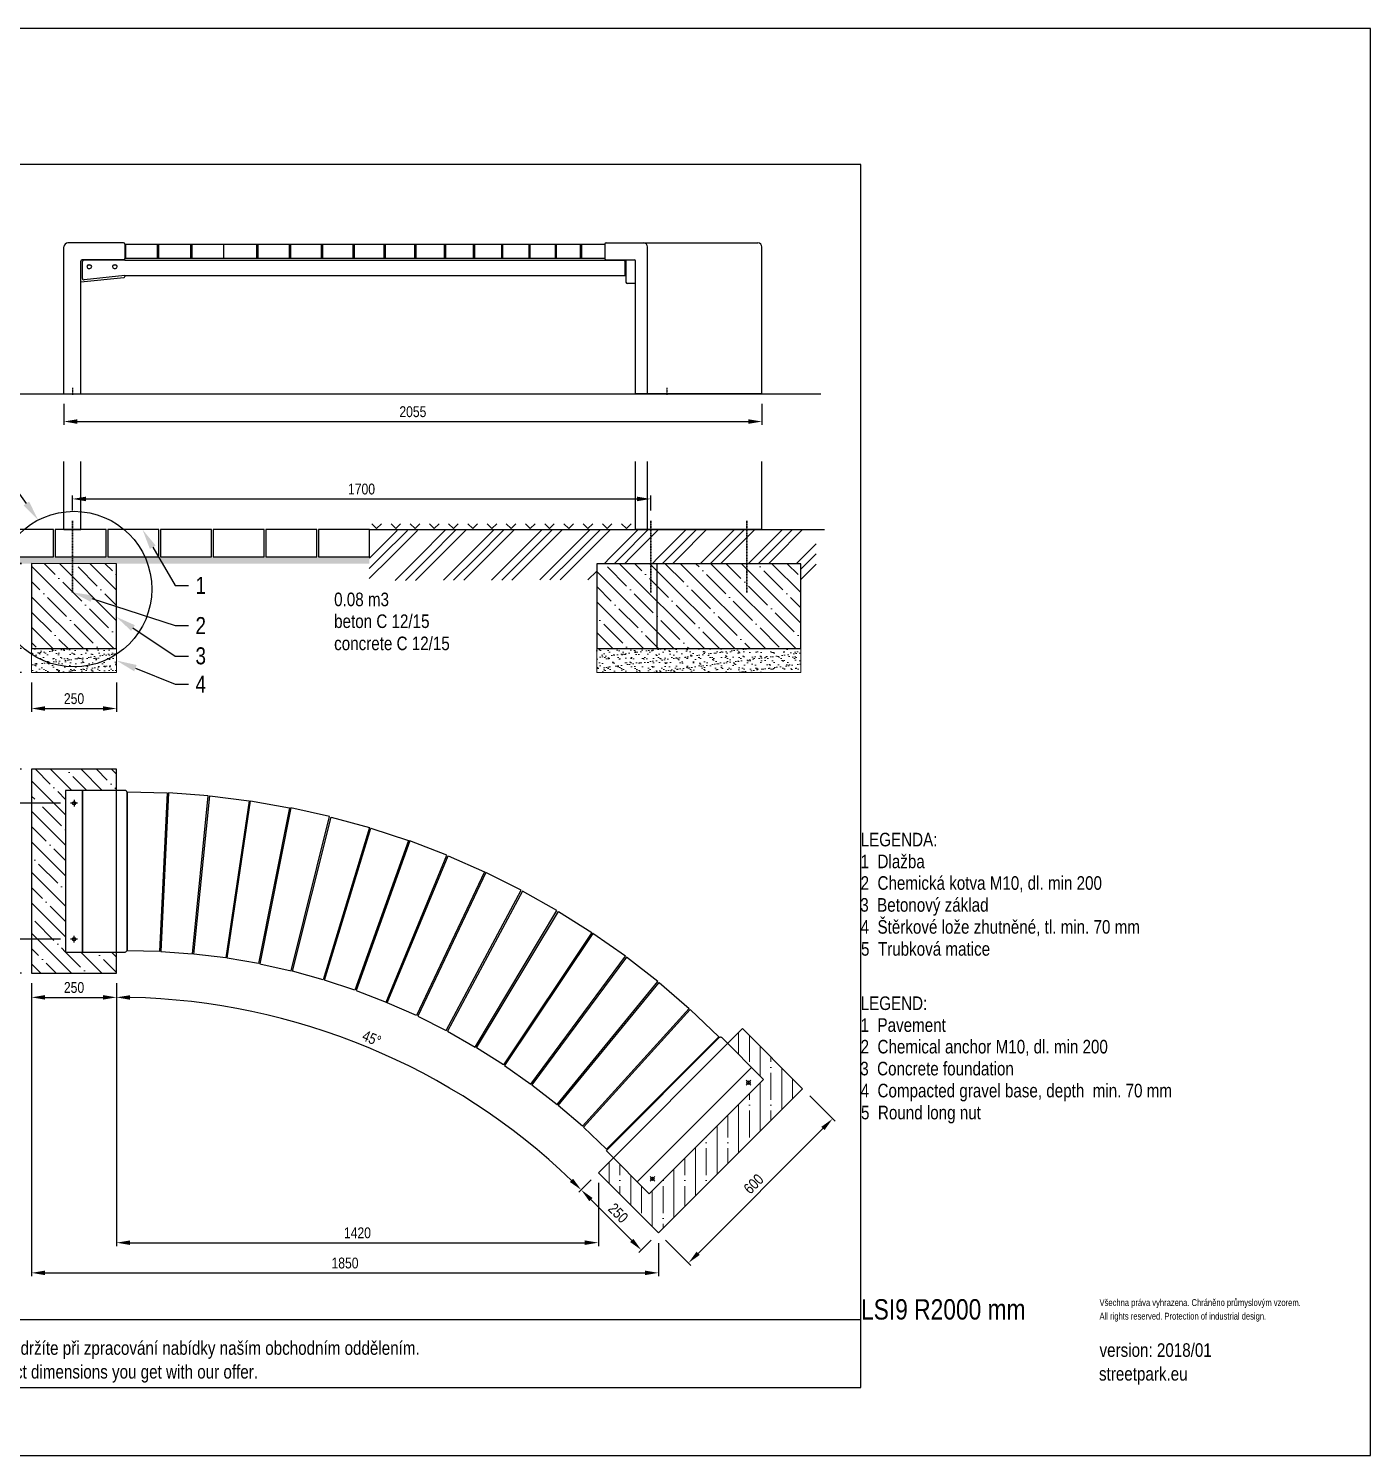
# Model space of a CAD drawing. Header units: millimetres. Extents: x 5064 to 11004, y 3085 to 7285.
# Drawn here: x 7053 to 11004, y 3085 to 7285 of the extents above; entities that cross this region are included whole.
import ezdxf
from ezdxf import colors
from ezdxf.entities.mleader import LeaderData, LeaderLine
from ezdxf.lldxf.tags import DXFTag
from ezdxf.math import Vec2, Vec3

# ---------------------------------------------------------------- set-up
doc = ezdxf.new("R2010")
doc.units = ezdxf.units.MM
doc.header["$LTSCALE"] = 0.3
doc.linetypes.add('DashDot', pattern=[15, 9, -3, 0, -3])
doc.layers.add('Nekreslit', color=6, linetype='Continuous', plot=False)
doc.layers.add('SRAFY', color=251, linetype='Continuous', lineweight=13)
doc.styles.add('SEACAD_Arial', font='arial.ttf', dxfattribs={"width": 0.8})
tags = doc.linetypes.add('CENTER2', pattern=[28.575, 19.05, -3.175, 3.175, -3.175]).pattern_tags.tags
tags[10:11] = [DXFTag(74, 4), DXFTag(75, 0), DXFTag(340, '0'), DXFTag(46, 0.0), DXFTag(50, 0.0), DXFTag(44, 0.0), DXFTag(45, 0.0)]
tags[8:9] = [DXFTag(74, 4), DXFTag(75, 0), DXFTag(340, '0'), DXFTag(46, 0.0), DXFTag(50, 0.0), DXFTag(44, 0.0), DXFTag(45, 0.0)]
tags[6:7] = [DXFTag(74, 4), DXFTag(75, 0), DXFTag(340, '0'), DXFTag(46, 0.0), DXFTag(50, 0.0), DXFTag(44, 0.0), DXFTag(45, 0.0)]
tags[4:5] = [DXFTag(74, 4), DXFTag(75, 0), DXFTag(340, '0'), DXFTag(46, 0.0), DXFTag(50, 0.0), DXFTag(44, 0.0), DXFTag(45, 0.0)]
tags = doc.linetypes.add('HIDDEN2', pattern=[4.7625, 3.175, -1.5875]).pattern_tags.tags
tags[6:7] = [DXFTag(74, 4), DXFTag(75, 0), DXFTag(340, '0'), DXFTag(46, 0.0), DXFTag(50, 0.0), DXFTag(44, 0.0), DXFTag(45, 0.0)]
tags[4:5] = [DXFTag(74, 4), DXFTag(75, 0), DXFTag(340, '0'), DXFTag(46, 0.0), DXFTag(50, 0.0), DXFTag(44, 0.0), DXFTag(45, 0.0)]
doc.dimstyles.new('ISO-25', dxfattribs={"dimtxt": 1.6, "dimasz": 2, "dimexe": 0.5, "dimexo": 1.5, "dimtad": 1, "dimdec": 0, "dimtxsty": 'SEACAD_Arial', "dimcen": 2, "dimadec": 0, "dimazin": 0, "dimtfac": 1, "dimtdec": 0, "dimtmove": 0, "dimatfit": 3, "dimfxl": 1, "dimarcsym": 0})
pattern_1 = [(37.5, (441.466, 200), (-0.800016, 24.47066), [0, -19.304, 0, -21.59, 0, -20.6375]), (7.5, (441.466, 200), (22.47616, 35.84126), [0, -10.414, 0, -17.399, 0, -6.6675]), (327.5, (425.845, 200), (39.54962, 0.07186), [0, -6.35, 0, -22.86, 0, -29.845]), (317.5, (425.845, 200), (38.17782, 11.14647), [0, -3.175, 0, -14.986, 0, -17.145])]

# ---------------------------------------------------------------- blocks, each defined once
blk = doc.blocks.new('*D138')
at = {"color": 0, "lineweight": -2, "transparency": 16777216}
for p, q in [((7182.4, 5866.5), (7182.4, 5910.7)), ((7222.4, 5900.7), (8845.3, 5900.7)), ((8885.3, 5866.5), (8885.3, 5910.7))]:
    blk.add_line(p, q, dxfattribs=at)
at = {"color": 0, "transparency": 16777216}
for points in [[(7222.4, 5907.4), (7222.4, 5894), (7182.4, 5900.7)], [(8845.3, 5907.4), (8845.3, 5894), (8885.3, 5900.7)]]:
    blk.add_solid(points, dxfattribs=at)
at = {"layer": 'Defpoints', "color": 0, "transparency": 16777216}
for p in [(8885.3, 5900.7), (7182.4, 5836.5), (8885.3, 5836.5)]:
    blk.add_point(p, dxfattribs=at)
at = {"color": 0, "transparency": 16777216, "insert": (8033.8, 5929.6), "char_height": 32, "attachment_point": 5, "style": 'SEACAD_Arial'}
blk.add_mtext('1700', dxfattribs=at)
blk = doc.blocks.new('*D136')
at = {"color": 0, "lineweight": -2, "transparency": 16777216}
for p, q in [((7032.4, 5710.1), (6810.3, 5710.1)), ((6820.3, 5670.1), (6820.3, 5500.1)), ((7032.4, 5460.1), (6810.3, 5460.1))]:
    blk.add_line(p, q, dxfattribs=at)
at = {"color": 0, "transparency": 16777216}
for points in [[(6813.7, 5670.1), (6827, 5670.1), (6820.3, 5710.1)], [(6813.7, 5500.1), (6827, 5500.1), (6820.3, 5460.1)]]:
    blk.add_solid(points, dxfattribs=at)
at = {"layer": 'Defpoints', "color": 0, "transparency": 16777216}
for p in [(7062.4, 5710.1), (6820.3, 5460.1), (7062.4, 5460.1)]:
    blk.add_point(p, dxfattribs=at)
at = {"color": 0, "transparency": 16777216, "insert": (6791.5, 5585.1), "char_height": 32, "attachment_point": 5, "rotation": 90, "style": 'SEACAD_Arial'}
blk.add_mtext('250', dxfattribs=at)
blk = doc.blocks.new('*D137')
at = {"color": 0, "lineweight": -2, "transparency": 16777216}
for p, q in [((6820.3, 5500.1), (6820.3, 5540.1)), ((7032.4, 5460.1), (6810.3, 5460.1)), ((6820.3, 5460.1), (6820.3, 5390.1)), ((7032.4, 5390.1), (6810.3, 5390.1)), ((6820.3, 5350.1), (6820.3, 5310.1))]:
    blk.add_line(p, q, dxfattribs=at)
at = {"color": 0, "transparency": 16777216}
for points in [[(6813.7, 5500.1), (6827, 5500.1), (6820.3, 5460.1)], [(6813.7, 5350.1), (6827, 5350.1), (6820.3, 5390.1)]]:
    blk.add_solid(points, dxfattribs=at)
at = {"layer": 'Defpoints', "color": 0, "transparency": 16777216}
for p in [(7062.4, 5460.1), (6820.3, 5390.1), (7062.4, 5390.1)]:
    blk.add_point(p, dxfattribs=at)
at = {"color": 0, "transparency": 16777216, "insert": (6791.5, 5425.1), "char_height": 32, "attachment_point": 5, "rotation": 90, "style": 'SEACAD_Arial'}
blk.add_mtext('70', dxfattribs=at)
blk = doc.blocks.new('*D140')
at = {"color": 0, "lineweight": -2, "transparency": 16777216}
for p, q in [((7062.4, 5360.1), (7062.4, 5273.8)), ((7312.4, 5360.1), (7312.4, 5273.8)), ((7102.4, 5283.8), (7272.4, 5283.8))]:
    blk.add_line(p, q, dxfattribs=at)
at = {"color": 0, "transparency": 16777216}
for points in [[(7102.4, 5290.5), (7102.4, 5277.1), (7062.4, 5283.8)], [(7272.4, 5290.5), (7272.4, 5277.1), (7312.4, 5283.8)]]:
    blk.add_solid(points, dxfattribs=at)
at = {"layer": 'Defpoints', "color": 0, "transparency": 16777216}
for p in [(7062.4, 5390.1), (7312.4, 5390.1), (7312.4, 5283.8)]:
    blk.add_point(p, dxfattribs=at)
at = {"color": 0, "transparency": 16777216, "insert": (7187.4, 5312.7), "char_height": 32, "attachment_point": 5, "style": 'SEACAD_Arial'}
blk.add_mtext('250', dxfattribs=at)
blk = doc.blocks.new('*D133')
at = {"color": 0, "lineweight": -2, "transparency": 16777216}
for p, q in [((6820.3, 5850.5), (6820.3, 5890.5)), ((6946.9, 5810.5), (6810.3, 5810.5)), ((6820.3, 5710.4), (6820.3, 5810.5)), ((7032.4, 5710.4), (6810.3, 5710.4)), ((6820.3, 5670.4), (6820.3, 5630.4))]:
    blk.add_line(p, q, dxfattribs=at)
at = {"color": 0, "transparency": 16777216}
for points in [[(6813.7, 5850.5), (6827, 5850.5), (6820.3, 5810.5)], [(6813.7, 5670.4), (6827, 5670.4), (6820.3, 5710.4)]]:
    blk.add_solid(points, dxfattribs=at)
at = {"layer": 'Defpoints', "color": 0, "transparency": 16777216}
for p in [(6820.3, 5810.5), (6976.9, 5810.5), (7062.4, 5710.4)]:
    blk.add_point(p, dxfattribs=at)
at = {"color": 0, "transparency": 16777216, "insert": (6791.5, 5760.5), "char_height": 32, "attachment_point": 5, "rotation": 90, "style": 'SEACAD_Arial'}
blk.add_mtext('100', dxfattribs=at)
blk = doc.blocks.new('*D134')
at = {"color": 0, "lineweight": -2, "transparency": 16777216}
for p, q in [((7157.4, 6180.4), (7157.4, 6118.5)), ((9212.7, 6180.5), (9212.7, 6118.5)), ((7197.4, 6128.5), (9172.7, 6128.5))]:
    blk.add_line(p, q, dxfattribs=at)
at = {"color": 0, "transparency": 16777216}
for points in [[(7197.4, 6135.2), (7197.4, 6121.8), (7157.4, 6128.5)], [(9172.7, 6135.2), (9172.7, 6121.8), (9212.7, 6128.5)]]:
    blk.add_solid(points, dxfattribs=at)
at = {"layer": 'Defpoints', "color": 0, "transparency": 16777216}
for p in [(7157.4, 6210.4), (9212.7, 6210.5), (9212.7, 6128.5)]:
    blk.add_point(p, dxfattribs=at)
at = {"color": 0, "transparency": 16777216, "insert": (8185, 6157.3), "char_height": 32, "attachment_point": 5, "style": 'SEACAD_Arial'}
blk.add_mtext('2055', dxfattribs=at)
blk = doc.blocks.new('*D179')
at = {"color": 0, "lineweight": -2, "transparency": 16777216}
for p, q in [((7312.4, 4475), (7312.4, 4423.7)), ((8710, 3896.1), (8673.7, 3859.8))]:
    blk.add_line(p, q, dxfattribs=at)
blk.add_arc((7312.4, 2498.6), 1935.1, 46.1844, 88.8156, dxfattribs=at)
at = {"color": 0, "transparency": 16777216}
for points in [[(7352.4, 4426.6), (7352.5, 4439.9), (7312.4, 4433.7)], [(8656.8, 3899.6), (8647.5, 3890.1), (8680.8, 3866.9)]]:
    blk.add_solid(points, dxfattribs=at)
at = {"layer": 'Defpoints', "color": 0, "transparency": 16777216}
for p in [(7312.4, 5105), (7312.4, 4505), (9155.5, 4341.6), (8280, 4174.4), (8731.2, 3917.3)]:
    blk.add_point(p, dxfattribs=at)
at = {"color": 0, "transparency": 16777216, "insert": (8064, 4312.9), "char_height": 32, "attachment_point": 5, "rotation": 337.5, "style": 'SEACAD_Arial'}
blk.add_mtext('45°', dxfattribs=at)
blk = doc.blocks.new('*D181')
at = {"color": 0, "lineweight": -2, "transparency": 16777216}
for p, q in [((7062.4, 4475), (7062.4, 4423.7)), ((7312.4, 4475), (7312.4, 4423.7)), ((7102.4, 4433.7), (7272.4, 4433.7))]:
    blk.add_line(p, q, dxfattribs=at)
at = {"color": 0, "transparency": 16777216}
for points in [[(7102.4, 4440.3), (7102.4, 4427), (7062.4, 4433.7)], [(7272.4, 4440.3), (7272.4, 4427), (7312.4, 4433.7)]]:
    blk.add_solid(points, dxfattribs=at)
at = {"layer": 'Defpoints', "color": 0, "transparency": 16777216}
for p in [(7062.4, 4505), (7312.4, 4505), (7312.4, 4433.7)]:
    blk.add_point(p, dxfattribs=at)
at = {"color": 0, "transparency": 16777216, "insert": (7187.4, 4462.5), "char_height": 32, "attachment_point": 5, "style": 'SEACAD_Arial'}
blk.add_mtext('250', dxfattribs=at)
blk = doc.blocks.new('*D182')
at = {"color": 0, "lineweight": -2, "transparency": 16777216}
for p, q in [((8710, 3896.1), (8673.7, 3859.8)), ((8709, 3838.6), (8829.2, 3718.4)), ((8886.8, 3719.3), (8850.5, 3683))]:
    blk.add_line(p, q, dxfattribs=at)
at = {"color": 0, "transparency": 16777216}
for points in [[(8713.8, 3843.3), (8704.3, 3833.9), (8680.8, 3866.9)], [(8834, 3723.1), (8824.5, 3713.7), (8857.5, 3690.1)]]:
    blk.add_solid(points, dxfattribs=at)
at = {"layer": 'Defpoints', "color": 0, "transparency": 16777216}
for p in [(8731.2, 3917.3), (8908, 3740.5), (8857.5, 3690.1)]:
    blk.add_point(p, dxfattribs=at)
at = {"color": 0, "transparency": 16777216, "insert": (8789.5, 3798.9), "char_height": 32, "attachment_point": 5, "rotation": 315, "style": 'SEACAD_Arial'}
blk.add_mtext('250', dxfattribs=at)
blk = doc.blocks.new('*D183')
at = {"color": 0, "lineweight": -2, "transparency": 16777216}
for p, q in [((7062.4, 4475), (7062.4, 3612.7)), ((8908, 3710.5), (8908, 3612.7)), ((7102.4, 3622.7), (8868, 3622.7))]:
    blk.add_line(p, q, dxfattribs=at)
at = {"color": 0, "transparency": 16777216}
for points in [[(7102.4, 3629.4), (7102.4, 3616), (7062.4, 3622.7)], [(8868, 3629.4), (8868, 3616), (8908, 3622.7)]]:
    blk.add_solid(points, dxfattribs=at)
at = {"layer": 'Defpoints', "color": 0, "transparency": 16777216}
for p in [(7062.4, 4505), (8908, 3740.5), (8908, 3622.7)]:
    blk.add_point(p, dxfattribs=at)
at = {"color": 0, "transparency": 16777216, "insert": (7985.2, 3651.5), "char_height": 32, "attachment_point": 5, "style": 'SEACAD_Arial'}
blk.add_mtext('1850', dxfattribs=at)
blk = doc.blocks.new('*D184')
at = {"color": 0, "lineweight": -2, "transparency": 16777216}
for p, q in [((7312.4, 4475), (7312.4, 3701.6)), ((8731.2, 3887.3), (8731.2, 3701.6)), ((7352.4, 3711.6), (8691.2, 3711.6))]:
    blk.add_line(p, q, dxfattribs=at)
at = {"color": 0, "transparency": 16777216}
for points in [[(7352.4, 3718.2), (7352.4, 3704.9), (7312.4, 3711.6)], [(8691.2, 3718.2), (8691.2, 3704.9), (8731.2, 3711.6)]]:
    blk.add_solid(points, dxfattribs=at)
at = {"layer": 'Defpoints', "color": 0, "transparency": 16777216}
for p in [(7312.4, 4505), (8731.2, 3917.3), (8731.2, 3711.6)]:
    blk.add_point(p, dxfattribs=at)
at = {"color": 0, "transparency": 16777216, "insert": (8021.8, 3740.4), "char_height": 32, "attachment_point": 5, "style": 'SEACAD_Arial'}
blk.add_mtext('1420', dxfattribs=at)
blk = doc.blocks.new('*D185')
at = {"color": 0, "lineweight": -2, "transparency": 16777216}
for p, q in [((9353.4, 4143.6), (9427.9, 4069.2)), ((9024.8, 3680.2), (9392.5, 4047.9)), ((8929.2, 3719.3), (9003.6, 3644.9))]:
    blk.add_line(p, q, dxfattribs=at)
at = {"color": 0, "transparency": 16777216}
for points in [[(9387.8, 4052.7), (9397.2, 4043.2), (9420.8, 4076.2)], [(9020.1, 3685), (9029.5, 3675.5), (8996.5, 3652)]]:
    blk.add_solid(points, dxfattribs=at)
at = {"layer": 'Defpoints', "color": 0, "transparency": 16777216}
for p in [(9332.2, 4164.8), (9420.8, 4076.2), (8908, 3740.5)]:
    blk.add_point(p, dxfattribs=at)
at = {"color": 0, "transparency": 16777216, "insert": (9188.3, 3884.5), "char_height": 32, "attachment_point": 5, "rotation": 45, "style": 'SEACAD_Arial'}
blk.add_mtext('600', dxfattribs=at)
blk = doc.blocks.new('*D186')
at = {"color": 0, "lineweight": -2, "transparency": 16777216}
for p, q in [((7032.4, 5105), (6810.3, 5105)), ((6820.3, 5065), (6820.3, 4545)), ((7032.4, 4505), (6810.3, 4505))]:
    blk.add_line(p, q, dxfattribs=at)
at = {"color": 0, "transparency": 16777216}
for points in [[(6813.7, 5065), (6827, 5065), (6820.3, 5105)], [(6813.7, 4545), (6827, 4545), (6820.3, 4505)]]:
    blk.add_solid(points, dxfattribs=at)
at = {"layer": 'Defpoints', "color": 0, "transparency": 16777216}
for p in [(7062.4, 5105), (6820.3, 4505), (7062.4, 4505)]:
    blk.add_point(p, dxfattribs=at)
at = {"color": 0, "transparency": 16777216, "insert": (6791.5, 4805), "char_height": 32, "attachment_point": 5, "rotation": 90, "style": 'SEACAD_Arial'}
blk.add_mtext('600', dxfattribs=at)
blk = doc.blocks.new('*D187')
at = {"color": 0, "lineweight": -2, "transparency": 16777216}
for p, q in [((7147.4, 5005), (6931.9, 5005)), ((6941.9, 4965), (6941.9, 4645)), ((7147.4, 4605), (6931.9, 4605))]:
    blk.add_line(p, q, dxfattribs=at)
at = {"color": 0, "transparency": 16777216}
for points in [[(6935.2, 4965), (6948.5, 4965), (6941.9, 5005)], [(6935.2, 4645), (6948.5, 4645), (6941.9, 4605)]]:
    blk.add_solid(points, dxfattribs=at)
at = {"layer": 'Defpoints', "color": 0, "transparency": 16777216}
for p in [(7177.4, 5005), (6941.9, 4605), (7177.4, 4605)]:
    blk.add_point(p, dxfattribs=at)
at = {"color": 0, "transparency": 16777216, "insert": (6913, 4805), "char_height": 32, "attachment_point": 5, "rotation": 90, "style": 'SEACAD_Arial'}
blk.add_mtext('400', dxfattribs=at)

msp = doc.modelspace()

# ---------------------------------------------------------------- hatches: boundary and pattern name
at = {"layer": 'SRAFY'}
h = msp.add_hatch(dxfattribs=at)
h.set_pattern_fill('GOST_GROUND', color=256, scale=10)
h.set_pattern_definition([(45, (705.12, 495.79), (141.4214, -9e-15), [200]), (45, (735.12, 495.79), (141.4214, -9e-15), [200]), (45, (765.12, 495.79), (141.4214, -9e-15), [200])])
h.paths.add_polyline_path([(8726.2, 5662.8), (8056.7, 5660.5), (8057.1, 5808), (9372.4, 5810.4), (9372.4, 5663), (9327.2, 5663), (9327.2, 5710.1), (8726.2, 5710.1)])
h = msp.add_hatch(dxfattribs=at)
h.set_pattern_fill('TERACO', color=256, scale=20)
h.set_pattern_definition([(45, (441.466, 495.79), (-28.28427, 28.28427), [20, -20]), (135, (498.035, 495.79), (-28.28427, -28.28427), [20, -20])])
h.paths.add_polyline_path([(8056.9, 5810.4), (8056.9, 5833.5), (8831.9, 5833.5), (8831.9, 5810.5)])
h = msp.add_hatch(dxfattribs=at)
h.set_pattern_fill('AR-SAND', color=256, scale=0.5)
h.set_pattern_definition([(37.5, (441.466, 495.79), (-0.800016, 24.47066), [0, -19.304, 0, -21.59, 0, -20.6375]), (7.5, (441.466, 495.79), (22.47616, 35.84126), [0, -10.414, 0, -17.399, 0, -6.6675]), (327.5, (425.845, 495.79), (39.54962, 0.07186), [0, -6.35, 0, -22.86, 0, -29.845]), (317.5, (425.845, 495.79), (38.17782, 11.14647), [0, -3.175, 0, -14.986, 0, -17.145])])
h.paths.add_polyline_path([(6976.9, 5730.4), (6976.9, 5710.5), (7007.4, 5710.4), (7127.4, 5710.3), (7127.4, 5730.4)])
h.paths.add_polyline_path([(8056.9, 5710.1), (8056.9, 5730.4), (7127.4, 5730.4), (7127.4, 5710.3), (7257.4, 5710.1)])
h = msp.add_hatch(dxfattribs=at)
h.set_pattern_fill('ANSI35', color=256, scale=10, angle=90)
h.set_pattern_definition([(135, (441.466, 200), (-44.9013, -44.9013), []), (135, (441.466, 244.9), (-44.9013, -44.9013), [79.375, -15.875, 0, -15.875])])
h.paths.add_polyline_path([(7062.4, 5710.4), (7062.4, 5460.1), (7312.4, 5460.1), (7312.4, 5710.1)])
h = msp.add_hatch(dxfattribs=at)
h.set_pattern_fill('ANSI35', color=256, scale=10, angle=90)
h.set_pattern_definition([(135, (743.12, 200.01), (-44.9013, -44.9013), []), (135, (743.12, 244.91), (-44.9013, -44.9013), [79.375, -15.875, 0, -15.875])])
h.paths.add_polyline_path([(9327.2, 5710.1), (8726.2, 5710.1), (8726.2, 5460.1), (9327.2, 5460.1)])
h = msp.add_hatch(dxfattribs=at)
h.set_pattern_fill('AR-SAND', color=256, scale=0.5)
h.set_pattern_definition(pattern_1)
h.paths.add_polyline_path([(7312.4, 5460.1), (7062.4, 5460.1), (7062.4, 5390.1), (7312.4, 5390.1)])
h = msp.add_hatch(dxfattribs=at)
h.set_pattern_fill('AR-SAND', color=256, scale=0.5)
h.set_pattern_definition(pattern_1)
h.paths.add_polyline_path([(8726.2, 5460.1), (9327.2, 5460.1), (9327.2, 5390.1), (8726.2, 5390.1)])
h = msp.add_hatch(dxfattribs=at)
h.set_pattern_fill('ANSI35', color=256, scale=10, angle=90)
h.set_pattern_definition([(135, (0, 100), (-44.9013, -44.9013), []), (135, (3e-15, 144.9), (-44.9013, -44.9013), [79.375, -15.875, 0, -15.875])])
h.paths.add_polyline_path([(7312.4, 5105), (7062.4, 5105), (7062.4, 4505), (7312.4, 4505), (7312.4, 4567), (7162.4, 4567), (7162.4, 5043), (7212.4, 5043), (7312.4, 5043)])
h = msp.add_hatch(dxfattribs=at)
h.set_pattern_fill('ANSI35', color=256, scale=10, angle=45)
h.set_pattern_definition([(90, (0, 100), (-63.5, 1e-14), []), (90, (31.75, 131.75), (-63.5, 1e-14), [79.375, -15.875, 0, -15.875])])
h.paths.add_polyline_path([(9332.2, 4164.8), (9155.5, 4341.6), (9111.6, 4297.7), (9182.3, 4227), (9182.3, 4227), (9217.7, 4191.7), (8881.1, 3855.1), (8775, 3961.2), (8731.2, 3917.3), (8908, 3740.5)])

# ---------------------------------------------------------------- linework, layer by layer
for p, q in [((7157.4, 6210.5), (7157.4, 6642.4)), ((7333.4, 6654.4), (7169.4, 6654.4)), ((7337.4, 6650.4), (7337.4, 6608.4)), ((7339.4, 6650.4), (8750.2, 6650.4)), ((7339.4, 6650.4), (7339.4, 6608.4)), ((7433.5, 6608.4), (7433.5, 6650.4)), ((7437.5, 6608.4), (7437.5, 6650.4)), ((7531.5, 6608.4), (7531.5, 6650.4)), ((7535.4, 6608.4), (7535.4, 6650.4)), ((7628.9, 6608.4), (7628.9, 6650.4)), ((7725.6, 6608.4), (7725.6, 6650.4)), ((7729.6, 6608.4), (7729.6, 6650.4)), ((7821.4, 6608.4), (7821.4, 6650.4)), ((7825.3, 6608.4), (7825.3, 6650.4)), ((7916.1, 6608.4), (7916.1, 6650.4)), ((7919.9, 6608.4), (7919.9, 6650.4)), ((8009.3, 6608.4), (8009.3, 6650.4)), ((8013.1, 6608.4), (8013.1, 6650.4)), ((8100.9, 6608.4), (8100.9, 6650.4)), ((8104.6, 6608.4), (8104.6, 6650.4)), ((8190.7, 6608.4), (8190.7, 6650.4)), ((8194.3, 6608.4), (8194.3, 6650.4)), ((8278.4, 6608.4), (8278.4, 6650.4)), ((8282, 6608.4), (8282, 6650.4)), ((8363.9, 6608.4), (8363.9, 6650.4)), ((8367.3, 6608.4), (8367.3, 6650.4)), ((8446.9, 6608.4), (8446.9, 6650.4)), ((8450.2, 6608.4), (8450.2, 6650.4)), ((8527.2, 6608.4), (8527.2, 6650.4)), ((8530.4, 6608.4), (8530.4, 6650.4)), ((8604.6, 6608.4), (8604.6, 6650.4)), ((8607.7, 6608.4), (8607.7, 6650.4)), ((8679, 6608.4), (8679, 6650.4)), ((8682, 6608.4), (8682, 6650.4)), ((8750.2, 6650.4), (8750.2, 6608.4)), ((8754.2, 6654.4), (9200.7, 6654.4)), ((8876.1, 6210.5), (8876.1, 6642.4)), ((9212.7, 6210.5), (9212.7, 6642.4)), ((7207.4, 6210.5), (7207.4, 6600.4)), ((7333.4, 6604.4), (7211.4, 6604.4)), ((7212.4, 6549.7), (7212.4, 6599.4)), ((7337.4, 6603.4), (7216.4, 6603.4)), ((7337.4, 6603.4), (7337.4, 6608.4)), ((8750.2, 6608.4), (7337.4, 6608.4)), ((7337.4, 6603.4), (8805.9, 6603.4)), ((8754.2, 6604.4), (8836.7, 6604.4)), ((8808.9, 6600.4), (8808.9, 6561.4)), ((8812.4, 6604.4), (8812.4, 6558.4)), ((8840.7, 6210.5), (8840.7, 6600.4)), ((7337.4, 6558.4), (7216.8, 6545.7)), ((7230.4, 6589.4), (7234.4, 6589.4)), ((7230.4, 6579.4), (7234.4, 6579.4)), ((7305.4, 6589.4), (7309.4, 6589.4)), ((7305.4, 6579.4), (7309.4, 6579.4)), ((7337.4, 6558.4), (8777.4, 6558.4)), ((7337.4, 6558.4), (8811.9, 6558.4)), ((7337.4, 6558.4), (7337.4, 6555.9)), ((8812.4, 6558.4), (8811.9, 6558.4)), ((8812.4, 6558.4), (8812.4, 6538.7)), ((7333.8, 6552), (7207.4, 6538.7)), ((8840.7, 6534.7), (8816.4, 6534.7)), ((7157.4, 6210.4), (7207.4, 6210.4)), ((9212.7, 6210.4), (8840.7, 6210.4)), ((7157.4, 5810.4), (7157.4, 6010.5)), ((7207.4, 5810.4), (7207.4, 6010.5)), ((8840.7, 5810.5), (8840.7, 6010.5)), ((8876.1, 5810.5), (8876.1, 6010.5)), ((9212.7, 5810.5), (9212.7, 6010.5)), ((7157.4, 5810.4), (7207.4, 5810.4)), ((8056.9, 5810.4), (9396.9, 5810.4)), ((9212.7, 5810.4), (8840.7, 5810.4)), ((8907.4, 5810.4), (8957.4, 5810.4)), ((8902.9, 5710.1), (8902.9, 5460.1)), ((7212.4, 5043), (7212.4, 4567)), ((9182.3, 4227), (8845.7, 3890.4)), ((9182.3, 4227), (8845.7, 3890.4))]:
    msp.add_line(p, q)
at = {"color": 0, "linetype": 'DashDot', "ltscale": 0.1}
for p, q in [((7182.4, 6227.4), (7182.4, 6207.4)), ((8932.4, 6227.4), (8932.4, 6207.4))]:
    msp.add_line(p, q, dxfattribs=at)
at = {"color": 7, "linetype": 'Continuous'}
for p, q in [((6976.9, 6210.4), (9386.4, 6210.4)), ((7126.9, 5810.4), (6976.9, 5810.4)), ((7126.9, 5730.4), (7126.9, 5810.4)), ((7281.9, 5810.4), (7131.9, 5810.4)), ((7131.9, 5810.4), (7131.9, 5730.4)), ((7281.9, 5730.4), (7281.9, 5810.4)), ((7436.9, 5810.4), (7286.9, 5810.4)), ((7286.9, 5810.4), (7286.9, 5730.4)), ((7436.9, 5730.4), (7436.9, 5810.4)), ((7591.9, 5810.4), (7441.9, 5810.4)), ((7441.9, 5810.4), (7441.9, 5730.4)), ((7591.9, 5730.4), (7591.9, 5810.4)), ((7746.9, 5810.4), (7596.9, 5810.4)), ((7596.9, 5810.4), (7596.9, 5730.4)), ((7746.9, 5730.4), (7746.9, 5810.4)), ((7901.9, 5810.4), (7751.9, 5810.4)), ((7751.9, 5810.4), (7751.9, 5730.4)), ((7901.9, 5730.4), (7901.9, 5810.4)), ((8056.9, 5810.4), (7906.9, 5810.4)), ((7906.9, 5810.4), (7906.9, 5730.4)), ((8056.9, 5730.4), (8056.9, 5810.4)), ((6976.9, 5730.4), (7126.9, 5730.4)), ((7131.9, 5730.4), (7281.9, 5730.4)), ((7286.9, 5730.4), (7436.9, 5730.4)), ((7441.9, 5730.4), (7591.9, 5730.4)), ((7596.9, 5730.4), (7746.9, 5730.4)), ((7751.9, 5730.4), (7901.9, 5730.4)), ((7906.9, 5730.4), (8056.9, 5730.4))]:
    msp.add_line(p, q, dxfattribs=at)
at = {"lineweight": 15}
for p, q in [((7107.4, 6210.4), (7157.4, 6210.4)), ((8707.9, 6210.4), (8657.9, 6210.4))]:
    msp.add_line(p, q, dxfattribs=at)
at = {"linetype": 'DashDot', "lineweight": 30}
for p, q in [((7182.4, 5836.5), (7182.4, 5625.8)), ((8885.3, 5836.5), (8885.3, 5625.8)), ((9168.1, 5836.5), (9168.1, 5625.8))]:
    msp.add_line(p, q, dxfattribs=at)
at = {"linetype": 'CENTER2', "ltscale": 0.1}
for p, q in [((7197.4, 5005), (7177.4, 5005)), ((7187.4, 5015), (7187.4, 4995)), ((7197.4, 4605), (7177.4, 4605)), ((7187.4, 4595), (7187.4, 4615)), ((9180.2, 4189.6), (9166.1, 4175.4)), ((9166.1, 4189.6), (9180.2, 4175.4)), ((8883.2, 3892.6), (8897.4, 3906.7)), ((8883.2, 3906.7), (8897.4, 3892.6))]:
    msp.add_line(p, q, dxfattribs=at)
at = {"ltscale": 10}
for p, q in [((7342.4, 5039), (7342.4, 4571)), ((8756.6, 3985.2), (9087.6, 4316.1))]:
    msp.add_line(p, q, dxfattribs=at)
for points in [[(7062.4, 5460.1), (7312.4, 5460.1), (7312.4, 5710.1), (7062.4, 5710.4)], [(8726.2, 5460.1), (9327.2, 5460.1), (9327.2, 5710.1), (8726.2, 5710.1)], [(7062.4, 4505), (7312.4, 4505), (7312.4, 5105), (7062.4, 5105)], [(7162.4, 4567), (7212.4, 4567), (7212.4, 5043), (7162.4, 5043)], [(8908, 3740.5), (8731.2, 3917.3), (9155.5, 4341.6), (9332.2, 4164.8)], [(8881.1, 3855.1), (8845.7, 3890.4), (9182.3, 4227), (9217.7, 4191.7)]]:
    msp.add_lwpolyline(points, close=True)
for points in [[(7342.4, 5039, 0.414214), (7338.4, 5043), (7162.4, 5043), (7162.4, 4567), (7338.4, 4567, 0.414214), (7342.4, 4571)], [(9087.6, 4316.1, -0.414214), (9093.2, 4316.1), (9217.7, 4191.7), (8881.1, 3855.1), (8756.6, 3979.5, -0.414214), (8756.6, 3985.2)]]:
    msp.add_lwpolyline(points, format="xyb", dxfattribs=at)
for points in [[(7344.9, 5039), (7461.5, 5036.1), (7438.6, 4568.7), (7344.4, 4571), (7344.9, 5039)], [(7581.9, 5027.3), (7465.5, 5035.9), (7442.6, 4568.5), (7536.5, 4561.5), (7581.9, 5027.3)], [(7586.8, 5026.9), (7702.6, 5012.6), (7633.9, 4549.6), (7540.5, 4561.2), (7586.8, 5026.9)], [(7707, 5011.9), (7822, 4992), (7730.7, 4532.9), (7637.9, 4549), (7707, 5011.9)], [(7939.7, 4965.6), (7825.9, 4991.2), (7734.6, 4532.2), (7826.5, 4511.5), (7939.7, 4965.6)], [(7944.5, 4964.4), (8056.9, 4933.3), (7921.1, 4485.4), (7830.3, 4510.6), (7944.5, 4964.4)], [(8061.2, 4932), (8172, 4895.4), (8014.3, 4454.8), (7924.9, 4484.3), (8061.2, 4932)], [(8284.6, 4852.1), (8175.8, 4894), (8018.1, 4453.4), (8106, 4419.5), (8284.6, 4852.1)], [(8289.2, 4850.2), (8395.8, 4802.9), (8195.7, 4379.8), (8109.6, 4418), (8289.2, 4850.2)], [(8503.7, 4748.7), (8399.4, 4801.2), (8199.4, 4378.1), (8283.5, 4335.8), (8503.7, 4748.7)], [(8609.1, 4689.1), (8507.6, 4746.6), (8287, 4333.9), (8368.9, 4287.5), (8609.1, 4689.1)], [(8613.4, 4686.6), (8711.9, 4624.2), (8451.9, 4235), (8372.4, 4285.4), (8613.4, 4686.6)], [(8810.6, 4554.8), (8715.2, 4621.9), (8455.2, 4232.8), (8532.2, 4178.6), (8810.6, 4554.8)], [(8906.2, 4480.3), (8814.2, 4552.1), (8535.4, 4176.2), (8609.7, 4118.3), (8906.2, 4480.3)], [(8910, 4477.2), (8998.4, 4401), (8684.1, 4054.2), (8612.8, 4115.7), (8910, 4477.2)], [(9085.8, 4317.9), (9001.3, 4398.3), (8687, 4051.5), (8755.2, 3986.6), (9085.8, 4317.9)]]:
    msp.add_lwpolyline(points, dxfattribs=at)
msp.add_circle((7187.4, 5635.4), 229)
at = {"color": 7, "linetype": 'Continuous'}
for centre in [(8831.9, 5810.4), (8831.9, 5810.4), (8807.4, 5460.1), (8807.4, 5460.1)]:
    msp.add_circle(centre, 0.01, dxfattribs=at)
at = {"linetype": 'HIDDEN2', "ltscale": 0.1}
for centre in [(7187.4, 5005), (7187.4, 4605), (9173.1, 4182.5), (8890.3, 3899.6)]:
    msp.add_circle(centre, 5, dxfattribs=at)
for centre, radius, start, end in [((7169.4, 6642.4), 12, 90, 180), ((7333.4, 6650.4), 4, 0, 90), ((8754.2, 6650.4), 4, 90, 180), ((8864.1, 6642.4), 12, 0, 90), ((9200.7, 6642.4), 12, 0, 90), ((7211.4, 6600.4), 4, 90, 180), ((7216.4, 6599.4), 4, 90, 180), ((7333.4, 6608.4), 4, 270, 0), ((8754.2, 6608.4), 4, 180, 270), ((8805.9, 6600.4), 3, 0, 90), ((8836.7, 6600.4), 4, 0, 90), ((7230.4, 6584.4), 5, 90, 270), ((7234.4, 6584.4), 5, 270, 90), ((7305.4, 6584.4), 5, 90, 270), ((7309.4, 6584.4), 5, 270, 90), ((7333.4, 6555.9), 4, 276, 0), ((8811.9, 6561.4), 3, 180, 270), ((7216.4, 6549.7), 4, 180, 276), ((8816.4, 6538.7), 4.01, 180.0402, 269.9029)]:
    msp.add_arc(centre, radius, start, end)
at = {"layer": 'Nekreslit'}
msp.add_line((5464.4, 3485.3), (9504.4, 3485.3), dxfattribs=at)
for points in [[(5064.4, 3085.3), (11004.4, 3085.3), (11004.4, 7285.3), (5064.4, 7285.3)], [(5464.4, 3285.3), (9504.4, 3285.3), (9504.4, 6885.3), (5464.4, 6885.3)]]:
    msp.add_lwpolyline(points, close=True, dxfattribs=at)
at = {"layer": 'SRAFY'}
for p, q in [((7062.4, 5460.1), (7062.4, 5390.1)), ((7312.4, 5460.1), (7312.4, 5390.1)), ((8726.2, 5460.1), (8726.2, 5390.1)), ((9327.2, 5460.1), (9327.2, 5390.1)), ((7062.4, 5390.1), (7312.4, 5390.1)), ((8726.2, 5390.1), (9327.2, 5390.1))]:
    msp.add_line(p, q, dxfattribs=at)

# ---------------------------------------------------------------- texts
at = {"style": 'SEACAD_Arial', "width": 0.8}
for s, height, p in [('0.08 m3', 40, (7953.2, 5585)), ('beton C 12/15', 40, (7953.2, 5520.8)), ('concrete C 12/15', 40, (7953.2, 5455.6)), ('LEGENDA:', 40, (9503.3, 4878.1)), ('1  Dlažba', 40, (9503.3, 4813.8)), ('2  Chemická kotva M10, dl. min 200', 40, (9503.3, 4750.3)), ('3  Betonový základ', 40, (9502.2, 4685.8)), ('4  Štěrkové lože zhutněné, tl. min. 70 mm', 40, (9503.3, 4621.1)), ('5  Trubková matice', 40, (9504.5, 4556.3)), ('LEGEND:', 40, (9503.3, 4396.4)), ('1  Pavement', 40, (9503.3, 4332.1)), ('2  Chemical anchor M10, dl. min 200', 40, (9503.3, 4268.6)), ('3  Concrete foundation', 40, (9502.2, 4204)), ('4  Compacted gravel base, depth  min. 70 mm', 40, (9503.3, 4139.3)), ('5  Round long nut', 40, (9504.5, 4074.6)), ('LSI9 R2000 mm ', 60, (9504.4, 3485.3)), ('Všechna práva vyhrazena. Chráněno průmyslovým vzorem.', 20, (10206.7, 3525.3)), ('All rights reserved. Protection of industrial design.', 20, (10206.7, 3485.3)), ('Rozměry výrobků, základů a kotvení jsou pouze orientační. Přesné rozměry obdržíte při zpracování nabídky naším obchodním oddělením.', 39.9982, (5469.8, 3381.6)), ('version: 2018/01', 40, (10206.7, 3375.5)), ('Dimensions of products, fundations and anchors are informative only. The exact dimensions you get with our offer.', 39.9982, (5468.2, 3311.7)), ('streetpark.eu', 40, (10205.1, 3305.6))]:
    msp.add_text(s, height=height, dxfattribs=at).set_placement(p)

# ---------------------------------------------------------------- dimensions: what is measured, and where the dimension line sits
for base, p1, p2, picture, middle in [((9212.7, 6128.5), (7157.4, 6210.4), (9212.7, 6210.5), '*D134', (8185, 6157.3)), ((7312.4, 4433.7), (7062.4, 4505), (7312.4, 4505), '*D181', (7187.4, 4462.5))]:
    dim = msp.add_linear_dim(base=base, p1=p1, p2=p2, dimstyle='ISO-25')
    dim.commit()
    dim.dimension.update_dxf_attribs({"geometry": picture, "text_midpoint": middle})
for base, p1, p2, override, picture, middle in [((8885.3, 5900.7), (7182.4, 5836.5), (8885.3, 5836.5), {"dimscale": 0, "dimrnd": 10}, '*D138', (8033.8, 5929.6)), ((7312.4, 5283.8), (7062.4, 5390.1), (7312.4, 5390.1), {"dimscale": 0, "dimtix": 0, "dimtofl": 1, "dimtmove": 0, "dimatfit": 3}, '*D140', (7187.4, 5312.7)), ((8908, 3622.7), (7062.4, 4505), (8908, 3740.5), {"dimrnd": 10}, '*D183', (7985.2, 3651.5)), ((8731.2, 3711.6), (7312.4, 4505), (8731.2, 3917.3), {"dimrnd": 10}, '*D184', (8021.8, 3740.4))]:
    dim = msp.add_linear_dim(base=base, p1=p1, p2=p2, dimstyle='ISO-25', override=override)
    dim.commit()
    dim.dimension.update_dxf_attribs({"geometry": picture, "text_midpoint": middle})
dim = msp.add_linear_dim(base=(6820.3, 5810.5), p1=(7062.4, 5710.4), p2=(6976.9, 5810.5), angle=90, dimstyle='ISO-25')
dim.commit()
dim.dimension.update_dxf_attribs({"geometry": '*D133', "text_midpoint": (6791.5, 5760.5)})
for base, p1, p2, override, picture, middle in [((6820.3, 5460.1), (7062.4, 5710.1), (7062.4, 5460.1), {"dimscale": 0}, '*D136', (6791.5, 5585.1)), ((6820.3, 5390.1), (7062.4, 5460.1), (7062.4, 5390.1), {"dimscale": 0, "dimtmove": 1}, '*D137', (6791.5, 5425.1))]:
    dim = msp.add_linear_dim(base=base, p1=p1, p2=p2, angle=90, dimstyle='ISO-25', override=override)
    dim.commit()
    dim.dimension.update_dxf_attribs({"geometry": picture, "text_midpoint": middle})
for p1, p2, distance, picture, middle in [((7062.4, 5105), (7062.4, 4505), -242.1, '*D186', (6791.5, 4805)), ((7177.4, 5005), (7177.4, 4605), -235.6, '*D187', (6913, 4805)), ((8908, 3740.5), (9332.2, 4164.8), -125.3, '*D185', (9188.3, 3884.5)), ((8731.2, 3917.3), (8908, 3740.5), -71.3, '*D182', (8789.5, 3798.9))]:
    dim = msp.add_aligned_dim(p1=p1, p2=p2, distance=distance, dimstyle='ISO-25')
    dim.commit()
    dim.dimension.update_dxf_attribs({"geometry": picture, "text_midpoint": middle})
dim = msp.add_angular_dim_2l(base=(8280, 4174.4), line1=((8731.2, 3917.3), (9155.5, 4341.6)), line2=((7312.4, 4505), (7312.4, 5105)), dimstyle='ISO-25', override={"dimscale": 0})
dim.commit()
dim.dimension.update_dxf_attribs({"geometry": '*D179', "text_midpoint": (8064, 4312.9)})

# ---------------------------------------------------------------- leaders
ml = msp.add_multileader_mtext('Standard')
ml.set_content('Detail 1', color=256, style='SEACAD_Arial')
ml.set_leader_properties(lineweight=-3)
ml.build(insert=Vec2(0, 0))
ml.multileader.update_dxf_attribs({"text_right_attachment_type": 6, "dogleg_length": 2, "arrow_head_size": 60, "scale": 20})
ctx = ml.context
ctx.base_point, ctx.scale, ctx.char_height, ctx.arrow_head_size, ctx.landing_gap_size, ctx.plane_origin = Vec3(6751.4, 5979.5), 20, 50, 60, 20, Vec3(8863.5, 5837.1)
ctx.right_attachment, ctx.text_align_type = 6, 2
notes = []
notes.append((ctx, [(1, (1, 1, 0), (7006.3, 5944.9), (-1, 0), 40, [(0, [(7081.7, 5838.6)], 0, [])])]))
ctx.mtext.insert, ctx.mtext.alignment, ctx.mtext.flow_direction = Vec3(6946.3, 6004.9), 3, 5
ml = msp.add_multileader_mtext('Standard')
ml.set_content('1', color=256, style='SEACAD_Arial')
ml.set_leader_properties()
ml.build(insert=Vec2(0, 0))
ml.multileader.update_dxf_attribs({"text_right_attachment_type": 6, "dogleg_length": 2, "arrow_head_size": 60, "scale": 20})
ctx = ml.context
ctx.base_point, ctx.scale, ctx.char_height, ctx.arrow_head_size, ctx.landing_gap_size, ctx.plane_origin = Vec3(7524.9, 5646.3), 20, 50, 60, 20, Vec3(7261.9, 5810.4)
ctx.right_attachment = 6
notes.append((ctx, [(0, (1, 1, 0), (7484.9, 5646.3), (1, 0), 40, [(0, [(7389, 5810.4)], 0, [])])]))
ctx.mtext.insert, ctx.mtext.flow_direction = Vec3(7544.9, 5671.3), 5
ml = msp.add_multileader_mtext('Standard')
ml.set_content('2', color=256, style='SEACAD_Arial')
ml.set_leader_properties()
ml.build(insert=Vec2(0, 0))
ml.multileader.update_dxf_attribs({"text_right_attachment_type": 6, "dogleg_length": 2, "arrow_head_size": 60, "scale": 20})
ctx = ml.context
ctx.base_point, ctx.scale, ctx.char_height, ctx.arrow_head_size, ctx.landing_gap_size, ctx.plane_origin = Vec3(7524.9, 5528), 20, 50, 60, 20, Vec3(7182.4, 5625.8)
ctx.right_attachment = 6
notes.append((ctx, [(0, (1, 1, 0), (7484.9, 5528), (1, 0), 40, [(0, [(7182.4, 5625.8)], 0, [])])]))
ctx.mtext.insert, ctx.mtext.flow_direction = Vec3(7544.9, 5553), 5
ml = msp.add_multileader_mtext('Standard')
ml.set_content('3', color=256, style='SEACAD_Arial')
ml.set_leader_properties()
ml.build(insert=Vec2(0, 0))
ml.multileader.update_dxf_attribs({"text_right_attachment_type": 6, "dogleg_length": 2, "arrow_head_size": 60, "scale": 20})
ctx = ml.context
ctx.base_point, ctx.scale, ctx.char_height, ctx.arrow_head_size, ctx.landing_gap_size, ctx.plane_origin = Vec3(7524.9, 5438.4), 20, 50, 60, 20, Vec3(7181.4, 5413)
ctx.right_attachment = 6
notes.append((ctx, [(0, (1, 1, 0), (7484.9, 5438.4), (1, 0), 40, [(0, [(7311, 5554.1)], 0, [])])]))
ctx.mtext.insert, ctx.mtext.flow_direction = Vec3(7544.9, 5463.9), 5
ml = msp.add_multileader_mtext('Standard')
ml.set_content('4', color=256, style='SEACAD_Arial')
ml.set_leader_properties()
ml.build(insert=Vec2(0, 0))
ml.multileader.update_dxf_attribs({"text_right_attachment_type": 6, "dogleg_length": 2, "arrow_head_size": 60, "scale": 20})
ctx = ml.context
ctx.base_point, ctx.scale, ctx.char_height, ctx.arrow_head_size, ctx.landing_gap_size, ctx.plane_origin = Vec3(7524.9, 5355.8), 20, 50, 60, 20, Vec3(7102.3, 5466.2)
ctx.right_attachment = 6
notes.append((ctx, [(0, (1, 1, 0), (7484.9, 5355.8), (1, 0), 40, [(0, [(7312.4, 5425.1)], 0, [])])]))
ctx.mtext.insert, ctx.mtext.flow_direction = Vec3(7544.9, 5380.8), 5
for ctx, leaders in notes:
    for number, flags, end, landing, length, lines in leaders:
        leader = LeaderData()
        leader.index, (leader.has_last_leader_line, leader.has_dogleg_vector, leader.attachment_direction) = number, flags
        leader.last_leader_point, leader.dogleg_vector, leader.dogleg_length = Vec3(end), Vec3(landing), length
        for number, points, colour, breaks in lines:
            line = LeaderLine()
            line.index, line.vertices, line.color, line.breaks = number, Vec3.list(points), colors.encode_raw_color(colour), breaks
            leader.lines.append(line)
        ctx.leaders.append(leader)

doc.saveas('drawing.dxf')
